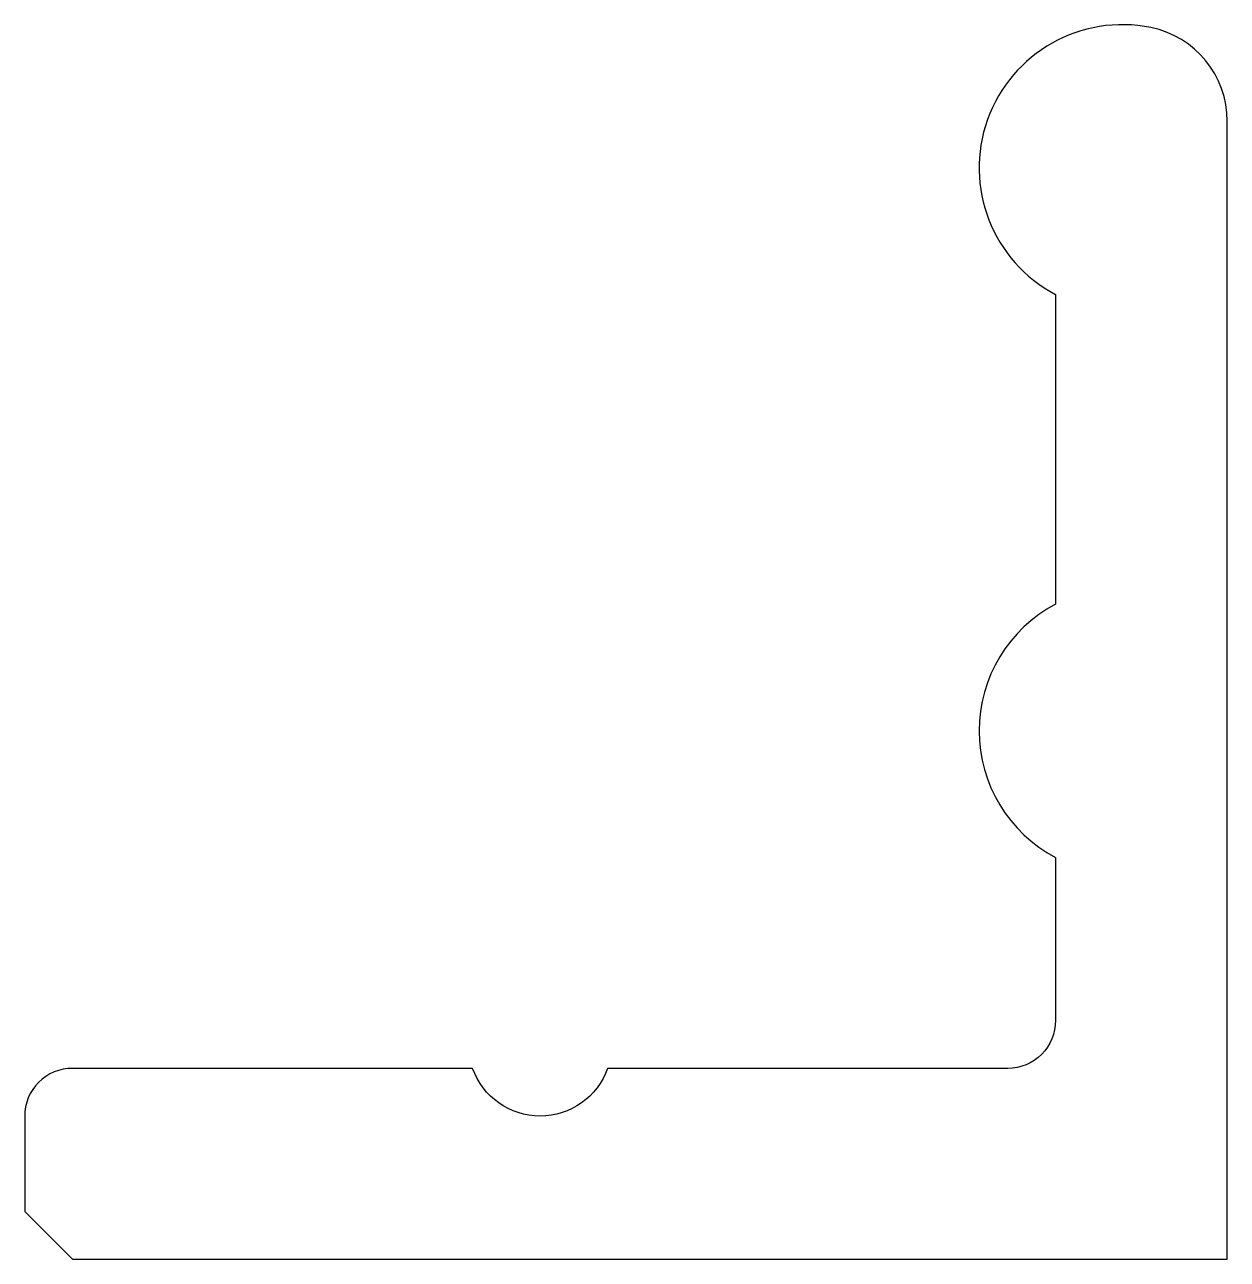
# Model space of a CAD drawing. Extents: x 179.6 to 192.2, y 225.2 to 238.1.
import ezdxf

# ---------------------------------------------------------------- set-up
doc = ezdxf.new("R2010")
doc.units = 0
doc.layers.add('LAYER5', color=6, linetype='CONTINUOUS')

msp = doc.modelspace()

# ---------------------------------------------------------------- linework, layer by layer
at = {"layer": 'LAYER5', "color": 0}
msp.add_lwpolyline([(180.059, 227.174, 0.414214), (179.559, 226.674), (179.559, 225.674), (180.059, 225.174), (192.159, 225.174), (192.159, 237.094, 0.356394), (191.359, 238.074, 0.867135), (190.359, 235.278), (190.359, 232.035, 0.603023), (190.359, 229.382), (190.359, 227.674, -0.414214), (189.859, 227.174), (185.666, 227.174, -0.707107), (184.252, 227.174)], format="xyb", close=True, dxfattribs=at)

doc.saveas('drawing.dxf')
